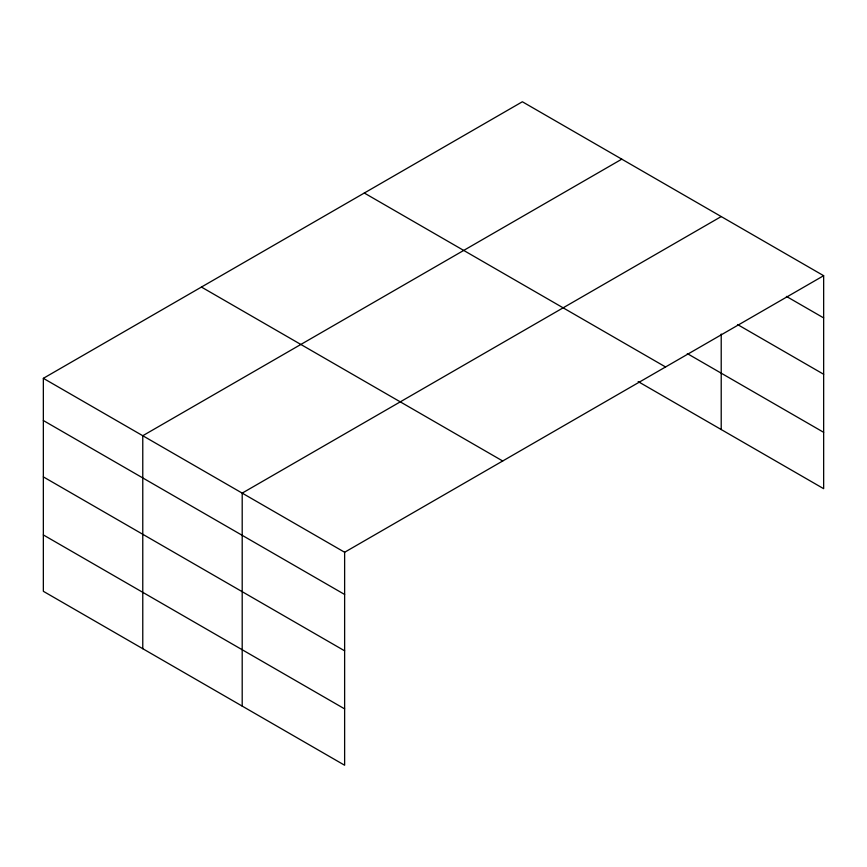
<?xml version="1.0" encoding="UTF-8"?>
<svg xmlns="http://www.w3.org/2000/svg" width="867" height="867" viewBox="0 0 867 867"><rect width="100%" height="100%" fill="white"/><g stroke="black" fill="none" stroke-linecap="round" stroke-linejoin="round"><path stroke-width="1.3" d="M638.166 381.588L823.65 488.674L823.65 275.695L522.367 101.764L43.35 378.326L43.35 591.305L344.632 765.236L344.632 552.257L43.35 378.326M621.791 159.16L142.773 435.722L142.773 648.7M721.214 216.566L242.196 493.117L242.196 706.096M344.632 552.257L823.65 275.695M786.402 296.406L823.65 317.907M737.514 324.529L823.65 374.262M687.293 353.595L823.65 432.319M364.292 193.027L665.574 366.969M201.426 287.053L502.708 460.995M43.35 420.528L344.632 594.469M43.35 476.883L344.632 650.824M43.35 534.939L344.632 708.881M721.214 334.023L721.214 429.544"/></g></svg>
